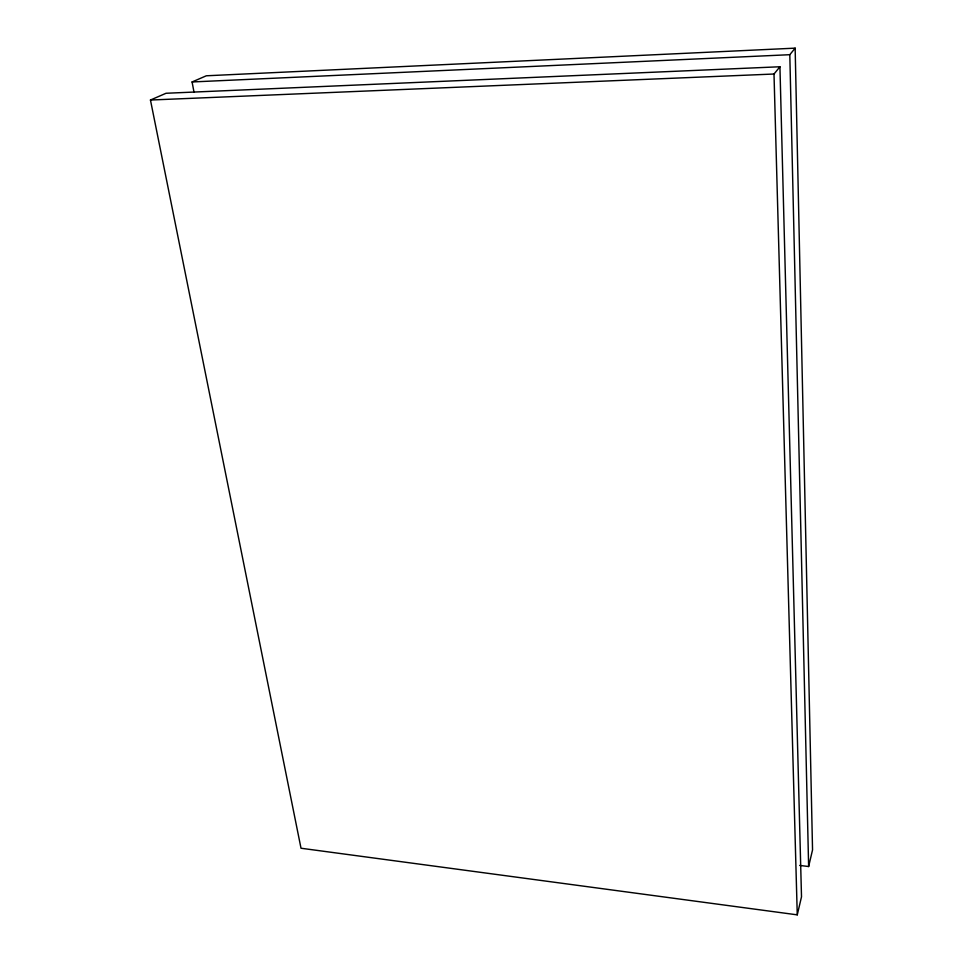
<?xml version="1.0" encoding="UTF-8"?>
<svg xmlns="http://www.w3.org/2000/svg" width="963" height="963" viewBox="0 0 963 963"><rect width="100%" height="100%" fill="white"/><g stroke="black" fill="none" stroke-linecap="round" stroke-linejoin="round"><path stroke-width="1.44" d="M797.268 914.85L801.505 896.83L779.934 66.76L166.045 93.267L150.457 100.032L301.01 848.234L797.268 914.85L773.999 74.019L779.934 66.76M799.687 865.424L808.631 866.531L812.543 849.896L795.149 48.15L206.323 75.788L192.082 81.963L194.032 92.304M808.631 866.531L789.804 54.698L795.149 48.15M192.082 81.963L789.804 54.698M150.457 100.032L773.999 74.019"/></g></svg>
